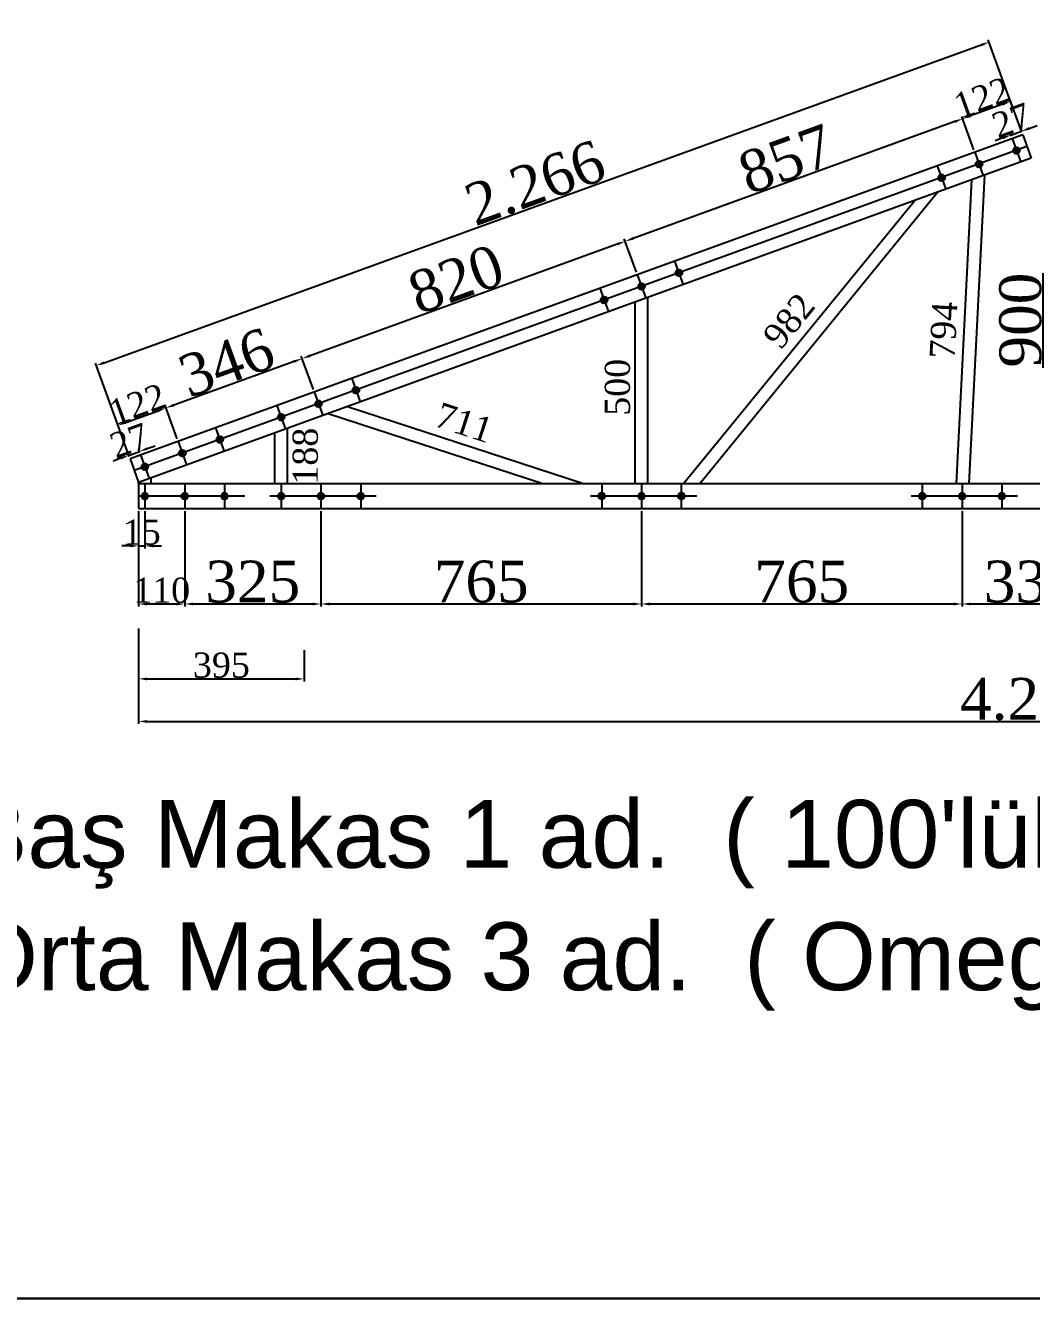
# Model space of a CAD drawing. Header units: millimetres. Extents: x 207124 to 218642, y -214832 to -203379.
# Drawn here: x 211285 to 213684, y -209141 to -206067 of the extents above; entities that cross this region are included whole.
import ezdxf

# ---------------------------------------------------------------- set-up
doc = ezdxf.new("R2010")
doc.units = ezdxf.units.MM
doc.header["$MEASUREMENT"] = 0
doc.layers.add('Block1', color=255, linetype='Continuous')
doc.layers.add('ÖLÇÜLENDİRME', color=121, linetype='Continuous')
doc.styles.add('133', font='times.ttf')
doc.styles.get("Standard").update_dxf_attribs({"font": 'arial.ttf'})
doc.dimstyles.new('MAKAS', dxfattribs={"dimscale": 20, "dimtxt": 1.3, "dimasz": 1, "dimexe": 0.3, "dimexo": 0.3, "dimgap": 0.1, "dimtad": 1, "dimrnd": 1, "dimzin": 12, "dimdsep": 46, "dimlunit": 6, "dimtxsty": '133', "dimcen": 0.8, "dimdle": 0.0005, "dimclrd": 4, "dimclre": 6, "dimclrt": 2, "dimazin": 3, "dimtfac": 1, "dimtmove": 0, "dimatfit": 2, "dimldrblk": 'DOTSMALL', "dimfxl": 0, "dimtolj": 1, "dimtzin": 0, "dimarcsym": 0})
doc.dimstyles.new('makas 1', dxfattribs={"dimscale": 20, "dimtxt": 3, "dimasz": 1.2, "dimexe": 0.3, "dimexo": 0.3, "dimgap": 0.1, "dimtad": 1, "dimrnd": 1, "dimzin": 12, "dimdsep": 46, "dimlunit": 6, "dimtxsty": '133', "dimblk": 'NONE', "dimcen": 0.8, "dimdle": 0.0005, "dimse1": 1, "dimse2": 1, "dimsd1": 1, "dimsd2": 1, "dimclrd": 105, "dimclre": 42, "dimclrt": 2, "dimazin": 3, "dimtfac": 1, "dimtmove": 0, "dimatfit": 2, "dimldrblk": 'NONE', "dimfxl": 0, "dimtolj": 1, "dimtzin": 0, "dimarcsym": 0})

# ---------------------------------------------------------------- blocks, each defined once
blk = doc.blocks.new('*D7653')
at = {"layer": 'Defpoints', "color": 0}
for p in [(211553.8, -207220), (211568.8, -207220), (211568.8, -207309)]:
    blk.add_point(p, dxfattribs=at)
at = {"layer": 'ÖLÇÜLENDİRME', "color": 6, "lineweight": -2, "ltscale": 0.5}
for p, q in [((211553.8, -207226), (211553.8, -207315)), ((211568.8, -207226), (211568.8, -207315))]:
    blk.add_line(p, q, dxfattribs=at)
at = {"layer": 'ÖLÇÜLENDİRME', "color": 4, "lineweight": -2, "ltscale": 0.5}
for p, q in [((211533.8, -207309), (211513.8, -207309)), ((211553.8, -207309), (211568.8, -207309)), ((211588.8, -207309), (211608.8, -207309))]:
    blk.add_line(p, q, dxfattribs=at)
at = {"layer": 'ÖLÇÜLENDİRME', "color": 4}
for points in [[(211533.8, -207312.3), (211533.8, -207305.6), (211553.8, -207309)], [(211588.8, -207305.6), (211588.8, -207312.3), (211568.8, -207309)]]:
    blk.add_solid(points, dxfattribs=at)
at = {"layer": 'ÖLÇÜLENDİRME', "color": 2, "insert": (211561.3, -207276.5), "char_height": 60, "attachment_point": 5, "style": '133'}
blk.add_mtext('\\A1;15', dxfattribs=at)
blk = doc.blocks.new('_DotSmall')
at = {"color": 0, "linetype": 'ByBlock', "const_width": 0.5}
blk.add_lwpolyline([(-0.0625, 0, 1), (0.0625, 0, 1)], format="xyb", close=True, dxfattribs=at)
blk = doc.blocks.new('*D7654')
at = {"layer": 'Defpoints', "color": 0}
for p in [(211553.8, -207220), (211663.8, -207220), (211663.8, -207447.6)]:
    blk.add_point(p, dxfattribs=at)
at = {"layer": 'ÖLÇÜLENDİRME', "color": 6, "lineweight": -2, "ltscale": 0.5}
for p, q in [((211553.8, -207226), (211553.8, -207453.6)), ((211663.8, -207226), (211663.8, -207453.6))]:
    blk.add_line(p, q, dxfattribs=at)
at = {"layer": 'ÖLÇÜLENDİRME', "color": 4, "lineweight": -2, "ltscale": 0.5}
blk.add_line((211573.8, -207447.6), (211643.8, -207447.6), dxfattribs=at)
at = {"layer": 'ÖLÇÜLENDİRME', "color": 4}
for points in [[(211573.8, -207444.3), (211573.8, -207450.9), (211553.8, -207447.6)], [(211643.8, -207450.9), (211643.8, -207444.3), (211663.8, -207447.6)]]:
    blk.add_solid(points, dxfattribs=at)
at = {"layer": 'ÖLÇÜLENDİRME', "color": 2, "insert": (211608.8, -207415.1), "char_height": 60, "attachment_point": 5, "style": '133'}
blk.add_mtext('\\A1;110', dxfattribs=at)
blk = doc.blocks.new('*D7655')
at = {"layer": 'Defpoints', "color": 0}
for p in [(211663.8, -207220), (211988.8, -207220), (211988.8, -207447.6)]:
    blk.add_point(p, dxfattribs=at)
at = {"layer": 'ÖLÇÜLENDİRME', "color": 6, "lineweight": -2, "ltscale": 0.5}
for p, q in [((211663.8, -207226), (211663.8, -207453.6)), ((211988.8, -207226), (211988.8, -207453.6))]:
    blk.add_line(p, q, dxfattribs=at)
at = {"layer": 'ÖLÇÜLENDİRME', "color": 4, "lineweight": -2, "ltscale": 0.5}
blk.add_line((211683.8, -207447.6), (211968.8, -207447.6), dxfattribs=at)
at = {"layer": 'ÖLÇÜLENDİRME', "color": 4}
for points in [[(211683.8, -207444.3), (211683.8, -207450.9), (211663.8, -207447.6)], [(211968.8, -207450.9), (211968.8, -207444.3), (211988.8, -207447.6)]]:
    blk.add_solid(points, dxfattribs=at)
at = {"layer": 'ÖLÇÜLENDİRME', "color": 2, "insert": (211826.3, -207394.8), "char_height": 100, "attachment_point": 5, "style": '133'}
blk.add_mtext('\\A1;325', dxfattribs=at)
blk = doc.blocks.new('*D7656')
at = {"layer": 'Defpoints', "color": 0}
for p in [(211988.8, -207220), (212753.8, -207220), (212753.8, -207447.6)]:
    blk.add_point(p, dxfattribs=at)
at = {"layer": 'ÖLÇÜLENDİRME', "color": 6, "lineweight": -2, "ltscale": 0.5}
for p, q in [((211988.8, -207226), (211988.8, -207453.6)), ((212753.8, -207226), (212753.8, -207453.6))]:
    blk.add_line(p, q, dxfattribs=at)
at = {"layer": 'ÖLÇÜLENDİRME', "color": 4, "lineweight": -2, "ltscale": 0.5}
blk.add_line((212008.8, -207447.6), (212733.8, -207447.6), dxfattribs=at)
at = {"layer": 'ÖLÇÜLENDİRME', "color": 4}
for points in [[(212008.8, -207444.3), (212008.8, -207450.9), (211988.8, -207447.6)], [(212733.8, -207450.9), (212733.8, -207444.3), (212753.8, -207447.6)]]:
    blk.add_solid(points, dxfattribs=at)
at = {"layer": 'ÖLÇÜLENDİRME', "color": 2, "insert": (212371.3, -207394.7), "char_height": 100, "attachment_point": 5, "style": '133'}
blk.add_mtext('\\A1;765', dxfattribs=at)
blk = doc.blocks.new('*D7657')
at = {"layer": 'Defpoints', "color": 0}
for p in [(212753.8, -207220), (213518.8, -207220), (213518.8, -207447.6)]:
    blk.add_point(p, dxfattribs=at)
at = {"layer": 'ÖLÇÜLENDİRME', "color": 6, "lineweight": -2, "ltscale": 0.5}
for p, q in [((212753.8, -207226), (212753.8, -207453.6)), ((213518.8, -207226), (213518.8, -207453.6))]:
    blk.add_line(p, q, dxfattribs=at)
at = {"layer": 'ÖLÇÜLENDİRME', "color": 4, "lineweight": -2, "ltscale": 0.5}
blk.add_line((212773.8, -207447.6), (213498.8, -207447.6), dxfattribs=at)
at = {"layer": 'ÖLÇÜLENDİRME', "color": 4}
for points in [[(212773.8, -207444.3), (212773.8, -207450.9), (212753.8, -207447.6)], [(213498.8, -207450.9), (213498.8, -207444.3), (213518.8, -207447.6)]]:
    blk.add_solid(points, dxfattribs=at)
at = {"layer": 'ÖLÇÜLENDİRME', "color": 2, "insert": (213136.3, -207394.7), "char_height": 100, "attachment_point": 5, "style": '133'}
blk.add_mtext('\\A1;765', dxfattribs=at)
blk = doc.blocks.new('*D7658')
at = {"layer": 'Defpoints', "color": 0}
for p in [(211553.8, -207552), (211948.8, -207552), (211948.8, -207626.4)]:
    blk.add_point(p, dxfattribs=at)
at = {"layer": 'ÖLÇÜLENDİRME', "color": 6, "lineweight": -2, "ltscale": 0.5}
for p, q in [((211553.8, -207558), (211553.8, -207632.4)), ((211948.8, -207558), (211948.8, -207632.4))]:
    blk.add_line(p, q, dxfattribs=at)
at = {"layer": 'ÖLÇÜLENDİRME', "color": 4, "lineweight": -2, "ltscale": 0.5}
blk.add_line((211573.8, -207626.4), (211928.8, -207626.4), dxfattribs=at)
at = {"layer": 'ÖLÇÜLENDİRME', "color": 4}
for points in [[(211573.8, -207623.1), (211573.8, -207629.8), (211553.8, -207626.4)], [(211928.8, -207629.8), (211928.8, -207623.1), (211948.8, -207626.4)]]:
    blk.add_solid(points, dxfattribs=at)
at = {"layer": 'ÖLÇÜLENDİRME', "color": 2, "insert": (211751.3, -207593.9), "char_height": 60, "attachment_point": 5, "style": '133'}
blk.add_mtext('\\A1;395', dxfattribs=at)
blk = doc.blocks.new('*D7659')
at = {"layer": 'Defpoints', "color": 0}
for p in [(213701, -206320), (213701, -207220), (213711.3, -207220)]:
    blk.add_point(p, dxfattribs=at)
at = {"layer": 'ÖLÇÜLENDİRME', "color": 6, "lineweight": -2, "ltscale": 0.5}
for p, q in [((213707, -206320), (213717.3, -206320)), ((213707, -207220), (213717.3, -207220))]:
    blk.add_line(p, q, dxfattribs=at)
at = {"layer": 'ÖLÇÜLENDİRME', "color": 4, "lineweight": -2, "ltscale": 0.5}
blk.add_line((213711.3, -206340), (213711.3, -207200), dxfattribs=at)
at = {"layer": 'ÖLÇÜLENDİRME', "color": 4}
for points in [[(213714.7, -206340), (213708, -206340), (213711.3, -206320)], [(213708, -207200), (213714.7, -207200), (213711.3, -207220)]]:
    blk.add_solid(points, dxfattribs=at)
at = {"layer": 'ÖLÇÜLENDİRME', "color": 2, "insert": (213658.4, -206770), "char_height": 100, "attachment_point": 5, "rotation": 90, "style": '133'}
blk.add_mtext('\\A1;900', dxfattribs=at)
blk = doc.blocks.new('*D7660')
at = {"layer": 'Defpoints', "color": 0}
for p in [(211555.7, -207083.6), (211558.6, -207091.8), (211533.4, -207100.9)]:
    blk.add_point(p, dxfattribs=at)
at = {"layer": 'ÖLÇÜLENDİRME', "color": 4, "lineweight": -2, "ltscale": 0.5}
for p, q in [((211511.6, -207099.6), (211492.8, -207106.4)), ((211530.4, -207092.8), (211555.7, -207083.6)), ((211574.5, -207076.8), (211593.3, -207070))]:
    blk.add_line(p, q, dxfattribs=at)
at = {"layer": 'ÖLÇÜLENDİRME', "color": 6, "lineweight": -2, "ltscale": 0.5}
for p, q in [((211531.4, -207095.3), (211528.4, -207087.2)), ((211556.6, -207086.1), (211553.6, -207078))]:
    blk.add_line(p, q, dxfattribs=at)
at = {"layer": 'ÖLÇÜLENDİRME', "color": 4}
for points in [[(211512.8, -207102.8), (211510.5, -207096.5), (211530.4, -207092.8)], [(211573.3, -207073.7), (211575.6, -207079.9), (211555.7, -207083.6)]]:
    blk.add_solid(points, dxfattribs=at)
at = {"layer": 'ÖLÇÜLENDİRME', "color": 2, "insert": (211531.9, -207057.6), "char_height": 60, "attachment_point": 5, "rotation": 19.959, "style": '133'}
blk.add_mtext('\\A1;27', dxfattribs=at)
blk = doc.blocks.new('*D7661')
at = {"layer": 'Defpoints', "color": 0}
for p in [(211619, -206979.7), (211647.9, -207059.4), (211533.4, -207100.9)]:
    blk.add_point(p, dxfattribs=at)
at = {"layer": 'ÖLÇÜLENDİRME', "color": 6, "lineweight": -2, "ltscale": 0.5}
for p, q in [((211645.9, -207053.8), (211617, -206974)), ((211531.4, -207095.3), (211502.5, -207015.6))]:
    blk.add_line(p, q, dxfattribs=at)
at = {"layer": 'ÖLÇÜLENDİRME', "color": 4, "lineweight": -2, "ltscale": 0.5}
blk.add_line((211523.3, -207014.4), (211600.2, -206986.5), dxfattribs=at)
at = {"layer": 'ÖLÇÜLENDİRME', "color": 4}
for points in [[(211601.4, -206989.6), (211599.1, -206983.4), (211619, -206979.7)], [(211522.2, -207011.3), (211524.4, -207017.5), (211504.5, -207021.2)]]:
    blk.add_solid(points, dxfattribs=at)
at = {"layer": 'ÖLÇÜLENDİRME', "color": 2, "insert": (211550.9, -206970.4), "char_height": 60, "attachment_point": 5, "rotation": 19.9282, "style": '133'}
blk.add_mtext('\\A1;122', dxfattribs=at)
blk = doc.blocks.new('*D7662')
at = {"layer": 'Defpoints', "color": 0}
for p in [(211972.9, -206941.4), (211619, -206979.7), (211647.9, -207059.2)]:
    blk.add_point(p, dxfattribs=at)
at = {"layer": 'ÖLÇÜLENDİRME', "color": 4, "lineweight": -2, "ltscale": 0.5}
blk.add_line((211925.3, -206868.7), (211637.9, -206972.9), dxfattribs=at)
at = {"layer": 'ÖLÇÜLENDİRME', "color": 6, "lineweight": -2, "ltscale": 0.5}
for p, q in [((211970.9, -206935.7), (211942.1, -206856.2)), ((211645.8, -207053.5), (211617, -206974))]:
    blk.add_line(p, q, dxfattribs=at)
at = {"layer": 'ÖLÇÜLENDİRME', "color": 4}
for points in [[(211926.5, -206871.8), (211924.2, -206865.6), (211944.1, -206861.9)], [(211636.7, -206969.7), (211639, -206976), (211619, -206979.7)]]:
    blk.add_solid(points, dxfattribs=at)
at = {"layer": 'ÖLÇÜLENDİRME', "color": 2, "insert": (211763.6, -206871.2), "char_height": 100, "attachment_point": 5, "rotation": 19.9195, "style": '133'}
blk.add_mtext('\\A1;346', dxfattribs=at)
blk = doc.blocks.new('*D7663')
at = {"layer": 'Defpoints', "color": 0}
for p in [(212743.6, -206661.4), (211944.1, -206861.9), (211972.9, -206941.4)]:
    blk.add_point(p, dxfattribs=at)
at = {"layer": 'ÖLÇÜLENDİRME', "color": 6, "lineweight": -2, "ltscale": 0.5}
for p, q in [((212741.6, -206655.8), (212712.7, -206576.3)), ((211970.9, -206935.7), (211942, -206856.3))]:
    blk.add_line(p, q, dxfattribs=at)
at = {"layer": 'ÖLÇÜLENDİRME', "color": 4, "lineweight": -2, "ltscale": 0.5}
blk.add_line((212696, -206588.8), (211962.9, -206855.1), dxfattribs=at)
at = {"layer": 'ÖLÇÜLENDİRME', "color": 4}
for points in [[(212697.1, -206591.9), (212694.8, -206585.6), (212714.8, -206582)], [(211961.7, -206851.9), (211964, -206858.2), (211944.1, -206861.9)]]:
    blk.add_solid(points, dxfattribs=at)
at = {"layer": 'ÖLÇÜLENDİRME', "color": 2, "insert": (212311.4, -206672.3), "char_height": 100, "attachment_point": 5, "rotation": 19.9636, "style": '133'}
blk.add_mtext('\\A1;820', dxfattribs=at)
blk = doc.blocks.new('*D7664')
at = {"layer": 'Defpoints', "color": 0}
for p in [(213548.9, -206369), (212714.8, -206581.9), (212743.6, -206661.4)]:
    blk.add_point(p, dxfattribs=at)
at = {"layer": 'ÖLÇÜLENDİRME', "color": 4, "lineweight": -2, "ltscale": 0.5}
blk.add_line((213501.2, -206296.3), (212733.6, -206575.1), dxfattribs=at)
at = {"layer": 'ÖLÇÜLENDİRME', "color": 6, "lineweight": -2, "ltscale": 0.5}
for p, q in [((213546.8, -206363.3), (213518, -206283.9)), ((212741.6, -206655.8), (212712.7, -206576.3))]:
    blk.add_line(p, q, dxfattribs=at)
at = {"layer": 'ÖLÇÜLENDİRME', "color": 4}
for points in [[(213502.4, -206299.5), (213500.1, -206293.2), (213520, -206289.5)], [(212732.4, -206572), (212734.7, -206578.3), (212714.8, -206581.9)]]:
    blk.add_solid(points, dxfattribs=at)
at = {"layer": 'ÖLÇÜLENDİRME', "color": 2, "insert": (213099.3, -206386), "char_height": 100, "attachment_point": 5, "rotation": 19.959, "style": '133'}
blk.add_mtext('\\A1;857', dxfattribs=at)
blk = doc.blocks.new('*D7665')
at = {"layer": 'Defpoints', "color": 0}
for p in [(213520.1, -206289.5), (213663.4, -206327.4), (213548.9, -206368.9)]:
    blk.add_point(p, dxfattribs=at)
at = {"layer": 'ÖLÇÜLENDİRME', "color": 4, "lineweight": -2, "ltscale": 0.5}
blk.add_line((213615.8, -206254.8), (213538.9, -206282.7), dxfattribs=at)
at = {"layer": 'ÖLÇÜLENDİRME', "color": 6, "lineweight": -2, "ltscale": 0.5}
for p, q in [((213661.4, -206321.8), (213632.6, -206242.3)), ((213546.8, -206363.3), (213518, -206283.8))]:
    blk.add_line(p, q, dxfattribs=at)
at = {"layer": 'ÖLÇÜLENDİRME', "color": 4}
for points in [[(213617, -206257.9), (213614.7, -206251.7), (213634.6, -206248)], [(213537.7, -206279.5), (213540, -206285.8), (213520.1, -206289.5)]]:
    blk.add_solid(points, dxfattribs=at)
at = {"layer": 'ÖLÇÜLENDİRME', "color": 2, "insert": (213566.5, -206238.7), "char_height": 60, "attachment_point": 5, "rotation": 19.9195, "style": '133'}
blk.add_mtext('\\A1;122', dxfattribs=at)
blk = doc.blocks.new('*D7666')
at = {"layer": 'Defpoints', "color": 0}
for p in [(213660.4, -206319.3), (213663.4, -206327.4), (213638.2, -206336.6)]:
    blk.add_point(p, dxfattribs=at)
at = {"layer": 'ÖLÇÜLENDİRME', "color": 6, "lineweight": -2, "ltscale": 0.5}
for p, q in [((213636.1, -206330.9), (213633.2, -206322.8)), ((213661.4, -206321.8), (213658.4, -206313.6))]:
    blk.add_line(p, q, dxfattribs=at)
at = {"layer": 'ÖLÇÜLENDİRME', "color": 4, "lineweight": -2, "ltscale": 0.5}
for p, q in [((213635.2, -206328.4), (213660.4, -206319.3)), ((213679.2, -206312.4), (213698, -206305.6)), ((213616.4, -206335.2), (213597.6, -206342.1))]:
    blk.add_line(p, q, dxfattribs=at)
at = {"layer": 'ÖLÇÜLENDİRME', "color": 4}
for points in [[(213617.6, -206338.4), (213615.3, -206332.1), (213635.2, -206328.4)], [(213678.1, -206309.3), (213680.4, -206315.6), (213660.4, -206319.3)]]:
    blk.add_solid(points, dxfattribs=at)
at = {"layer": 'ÖLÇÜLENDİRME', "color": 2, "insert": (213636.7, -206293.3), "char_height": 60, "attachment_point": 5, "rotation": 19.959, "style": '133'}
blk.add_mtext('\\A1;27', dxfattribs=at)
blk = doc.blocks.new('*D7667')
at = {"layer": 'Defpoints', "color": 0}
for p in [(213583.3, -206106.5), (213643.1, -206271.3), (211512.5, -207043.4)]:
    blk.add_point(p, dxfattribs=at)
at = {"layer": 'ÖLÇÜLENDİRME', "color": 4, "lineweight": -2, "ltscale": 0.5}
blk.add_line((211471.6, -206871.7), (213564.5, -206113.3), dxfattribs=at)
at = {"layer": 'ÖLÇÜLENDİRME', "color": 6, "lineweight": -2, "ltscale": 0.5}
for p, q in [((213641, -206265.7), (213581.3, -206100.8)), ((211510.5, -207037.7), (211450.7, -206872.9))]:
    blk.add_line(p, q, dxfattribs=at)
at = {"layer": 'ÖLÇÜLENDİRME', "color": 4}
for points in [[(213565.7, -206116.4), (213563.4, -206110.1), (213583.3, -206106.5)], [(211470.5, -206868.6), (211472.7, -206874.8), (211452.8, -206878.5)]]:
    blk.add_solid(points, dxfattribs=at)
at = {"layer": 'ÖLÇÜLENDİRME', "color": 2, "insert": (212500, -206442.8), "char_height": 100, "attachment_point": 5, "rotation": 19.9195, "style": '133'}
blk.add_mtext('\\A1;2.266', dxfattribs=at)
blk = doc.blocks.new('*D7668')
at = {"layer": 'Defpoints', "color": 0}
for p in [(211984.3, -207000.8), (211984.3, -207000.8), (211984.3, -207188.8)]:
    blk.add_point(p, dxfattribs=at)
at = {"layer": 'Block1', "color": 2, "insert": (211951.9, -207094.8), "char_height": 60, "attachment_point": 5, "rotation": 90, "style": '133'}
blk.add_mtext('\\A1;188', dxfattribs=at)
blk = doc.blocks.new('_None')
blk = doc.blocks.new('*D7669')
at = {"layer": 'Defpoints', "color": 0}
for p in [(211983.1, -206935.5), (211983.1, -206935.5), (212658.8, -207155.9)]:
    blk.add_point(p, dxfattribs=at)
at = {"layer": 'Block1', "color": 2, "insert": (212331.1, -207014.7), "char_height": 60, "attachment_point": 5, "rotation": 341.9306, "style": '133'}
blk.add_mtext('\\A1;711', dxfattribs=at)
blk = doc.blocks.new('*D7670')
at = {"layer": 'Defpoints', "color": 0}
for p in [(212729.2, -206680.2), (212729.2, -206680.2), (212729.2, -207180.6)]:
    blk.add_point(p, dxfattribs=at)
at = {"layer": 'Block1', "color": 2, "insert": (212696.7, -206930.4), "char_height": 60, "attachment_point": 5, "rotation": 90, "style": '133'}
blk.add_mtext('\\A1;500', dxfattribs=at)
blk = doc.blocks.new('*D7671')
at = {"layer": 'Defpoints', "color": 0}
for p in [(213441.6, -206412), (213441.6, -206412), (212820.6, -207172.4)]:
    blk.add_point(p, dxfattribs=at)
at = {"layer": 'Block1', "color": 2, "insert": (213105.9, -206771.6), "char_height": 60, "attachment_point": 5, "rotation": 50.762, "style": '133'}
blk.add_mtext('\\A1;982', dxfattribs=at)
blk = doc.blocks.new('*D7672')
at = {"layer": 'Defpoints', "color": 0}
for p in [(213527.4, -206399.5), (213527.4, -206399.5), (213487.1, -207192.3)]:
    blk.add_point(p, dxfattribs=at)
at = {"layer": 'Block1', "color": 2, "insert": (213474.8, -206794.3), "char_height": 60, "attachment_point": 5, "rotation": 87.0923, "style": '133'}
blk.add_mtext('\\A1;794', dxfattribs=at)
blk = doc.blocks.new('*D7684')
at = {"layer": 'Defpoints', "color": 0}
for p in [(213518.8, -207220), (213848.8, -207220), (213848.8, -207447.6)]:
    blk.add_point(p, dxfattribs=at)
at = {"layer": 'ÖLÇÜLENDİRME', "color": 6, "lineweight": -2, "ltscale": 0.5}
for p, q in [((213518.8, -207226), (213518.8, -207453.6)), ((213848.8, -207226), (213848.8, -207453.6))]:
    blk.add_line(p, q, dxfattribs=at)
at = {"layer": 'ÖLÇÜLENDİRME', "color": 4, "lineweight": -2, "ltscale": 0.5}
blk.add_line((213538.8, -207447.6), (213828.8, -207447.6), dxfattribs=at)
at = {"layer": 'ÖLÇÜLENDİRME', "color": 4}
for points in [[(213538.8, -207444.3), (213538.8, -207450.9), (213518.8, -207447.6)], [(213828.8, -207450.9), (213828.8, -207444.3), (213848.8, -207447.6)]]:
    blk.add_solid(points, dxfattribs=at)
at = {"layer": 'ÖLÇÜLENDİRME', "color": 2, "insert": (213683.8, -207394.8), "char_height": 100, "attachment_point": 5, "style": '133'}
blk.add_mtext('\\A1;330', dxfattribs=at)
blk = doc.blocks.new('*D7685')
at = {"layer": 'Defpoints', "color": 0}
for p in [(211553.8, -207500.3), (215813.8, -207500.3), (215813.8, -207728)]:
    blk.add_point(p, dxfattribs=at)
at = {"layer": 'ÖLÇÜLENDİRME', "color": 6, "lineweight": -2, "ltscale": 0.5}
for p, q in [((211553.8, -207506.3), (211553.8, -207734)), ((215813.8, -207506.3), (215813.8, -207734))]:
    blk.add_line(p, q, dxfattribs=at)
at = {"layer": 'ÖLÇÜLENDİRME', "color": 4, "lineweight": -2, "ltscale": 0.5}
blk.add_line((211573.8, -207728), (215793.8, -207728), dxfattribs=at)
at = {"layer": 'ÖLÇÜLENDİRME', "color": 4}
for points in [[(211573.8, -207724.6), (211573.8, -207731.3), (211553.8, -207728)], [(215793.8, -207731.3), (215793.8, -207724.6), (215813.8, -207728)]]:
    blk.add_solid(points, dxfattribs=at)
at = {"layer": 'ÖLÇÜLENDİRME', "color": 2, "insert": (213683.8, -207675.1), "char_height": 100, "attachment_point": 5, "style": '133'}
blk.add_mtext('\\A1;4.260', dxfattribs=at)

msp = doc.modelspace()

# ---------------------------------------------------------------- linework, layer by layer
at = {"color": 2}
for points in [[(209922.706, -203379.081), (218639.793, -203379.081), (218639.793, -209105.744), (209922.706, -209105.744)], [(209922.706, -209105.744), (218639.793, -209105.744), (218639.793, -214832.407), (209922.706, -214832.407)]]:
    msp.add_lwpolyline(points, close=True, dxfattribs=at)
at = {"layer": 'Block1', "color": 1}
for p, q in [((213663.4, -206327.402), (211533.4, -207100.932)), ((213663.4, -206327.402), (213683.842, -206383.812)), ((213683.842, -206383.812), (211553.842, -207157.343)), ((213505.346, -207159.978), (213542.155, -206435.267)), ((213535.384, -207159.978), (213572.758, -206424.153)), ((212853.975, -207159.978), (213405.225, -206484.995)), ((212892.709, -207159.978), (213460.29, -206464.997)), ((212738.842, -207159.978), (212738.842, -206726.998)), ((212768.842, -207159.978), (212768.842, -206716.104)), ((212052.318, -206976.316), (212615.251, -207159.978)), ((212006.545, -206992.939), (212518.529, -207159.978)), ((211908.842, -207159.978), (211908.842, -207028.421)), ((211878.842, -207159.978), (211878.842, -207039.316)), ((211533.4, -207100.932), (211553.842, -207157.343)), ((211553.842, -207159.978), (211553.842, -207157.343)), ((211553.842, -207159.978), (211553.842, -207219.978)), ((211553.842, -207159.978), (215813.842, -207159.978)), ((211583.842, -207159.978), (211583.842, -207146.877)), ((211553.842, -207219.978), (215813.842, -207219.978))]:
    msp.add_line(p, q, dxfattribs=at)
at = {"layer": 'Block1', "color": 2}
for p, q in [((211568.842, -207159.978), (211568.842, -207219.978)), ((211663.842, -207159.978), (211663.842, -207219.978)), ((211758.842, -207159.978), (211758.842, -207219.978)), ((211893.842, -207159.978), (211893.842, -207219.978)), ((211988.842, -207159.978), (211988.842, -207219.978)), ((212083.842, -207159.978), (212083.842, -207219.978)), ((212658.842, -207159.978), (212658.842, -207219.978)), ((212753.842, -207159.978), (212753.842, -207219.978)), ((212848.842, -207159.978), (212848.842, -207219.978)), ((213423.841, -207159.978), (213423.841, -207219.978)), ((213518.841, -207159.978), (213518.841, -207219.978)), ((213613.841, -207159.978), (213613.841, -207219.978))]:
    msp.add_line(p, q, dxfattribs=at)
at = {"layer": 'Block1', "color": 1}
for centre, radius in [((213648.626, -206365.382), 8), ((213648.626, -206365.382), 4), ((213559.31, -206397.749), 8), ((213469.993, -206430.115), 8), ((213559.31, -206397.748), 4), ((213469.993, -206430.115), 4), ((212843.158, -206657.268), 8), ((212843.158, -206657.267), 4), ((212753.842, -206689.634), 8), ((212753.842, -206689.634), 4), ((212664.525, -206722.001), 8), ((212664.525, -206722), 4), ((212072.475, -206937.219), 8), ((212072.475, -206937.218), 4), ((211983.159, -206969.585), 8), ((211983.158, -206969.585), 4), ((211893.842, -207001.952), 8), ((211893.842, -207001.951), 4), ((211747.475, -207055.246), 8), ((211747.475, -207055.245), 4), ((211658.159, -207087.612), 8), ((211658.158, -207087.612), 4), ((211568.842, -207119.979), 8), ((211568.842, -207119.978), 4), ((211568.842, -207189.978), 8), ((211568.842, -207189.978), 4), ((211663.842, -207189.978), 8), ((211663.842, -207189.978), 4), ((211758.842, -207189.978), 8), ((211758.842, -207189.978), 4), ((211893.842, -207189.978), 8), ((211893.842, -207189.978), 4), ((211988.842, -207189.978), 8), ((211988.842, -207189.978), 4), ((212083.842, -207189.978), 8), ((212083.842, -207189.978), 4), ((212658.842, -207189.978), 8), ((212658.842, -207189.978), 4), ((212753.842, -207189.978), 8), ((212753.842, -207189.978), 4), ((212848.842, -207189.978), 8), ((212848.842, -207189.978), 4), ((213423.841, -207189.978), 8), ((213423.841, -207189.978), 4), ((213518.841, -207189.978), 8), ((213518.841, -207189.978), 4), ((213613.841, -207189.978), 8), ((213613.841, -207189.978), 4)]:
    msp.add_circle(centre, radius, dxfattribs=at)
at = {"layer": 'ÖLÇÜLENDİRME', "color": 2, "ltscale": 0.5}
for p, q in [((213673.621, -206355.607), (211543.621, -207129.137)), ((213638.175, -206336.543), (213658.617, -206392.953)), ((213548.887, -206368.988), (213569.329, -206425.399)), ((213459.593, -206401.416), (213480.035, -206457.827)), ((212832.937, -206629.062), (212853.379, -206685.473)), ((212743.621, -206661.429), (212764.063, -206717.839)), ((212654.304, -206693.795), (212674.746, -206750.206)), ((212062.254, -206909.013), (212082.696, -206965.423)), ((211972.937, -206941.38), (211993.379, -206997.79)), ((211883.621, -206973.746), (211904.063, -207030.156)), ((211737.254, -207027.04), (211757.696, -207083.45)), ((211647.937, -207059.407), (211668.379, -207115.817)), ((211558.621, -207091.773), (211579.063, -207148.183)), ((211807.627, -207189.978), (211553.842, -207189.978)), ((212120.713, -207189.978), (211866.928, -207189.978)), ((212885.713, -207189.978), (212631.928, -207189.978)), ((213650.712, -207189.978), (213396.927, -207189.978))]:
    msp.add_line(p, q, dxfattribs=at)

# ---------------------------------------------------------------- texts
at = {"layer": 'ÖLÇÜLENDİRME', "color": 2, "char_height": 162, "width": 10329.32356, "attachment_point": 1}
for s, insert in [("Özel Baş Makas 1 ad.  ( 100'lük Omega )  LAMBİRİ KAPLANACAK", (210609.386, -207915.28)), ('Özel Orta Makas 3 ad.  ( Omegasız )  ', (210609.386, -208207.499))]:
    msp.add_mtext(s, dxfattribs=dict(at, insert=insert))

# ---------------------------------------------------------------- dimensions: what is measured, and where the dimension line sits
at = {"layer": 'Block1', "color": 1}
for p1, p2, picture, middle in [((212820.645, -207172.355), (213441.618, -206411.998), '*D7671', (213105.928, -206771.593)), ((213487.12, -207192.328), (213527.387, -206399.543), '*D7672', (213474.755, -206794.285)), ((212729.169, -207180.579), (212729.169, -206680.235), '*D7670', (212696.719, -206930.407)), ((212658.842, -207155.907), (211983.136, -206935.452), '*D7669', (212331.082, -207014.744)), ((211984.307, -207188.803), (211984.307, -207000.776), '*D7668', (211951.857, -207094.79))]:
    dim = msp.add_aligned_dim(p1=p1, p2=p2, distance=0, dimstyle='makas 1', dxfattribs=at)
    dim.commit()
    dim.dimension.update_dxf_attribs({"geometry": picture, "text_midpoint": middle})
at = {"layer": 'ÖLÇÜLENDİRME', "color": 1, "ltscale": 0.5}
for p1, p2, distance, picture, middle in [((211512.527, -207043.36), (213643.068, -206271.294), 175.33, '*D7667', (212500.039, -206442.75)), ((213548.887, -206368.988), (212743.621, -206661.429), -84.558, '*D7664', (213099.333, -206386.006)), ((212743.6205, -206661.4288), (211972.9374, -206941.3796), -84.5582, '*D7663', (212311.3986, -206672.3462)), ((211972.937, -206941.38), (211647.856, -207059.183), -84.558, '*D7662', (211763.616, -206871.187))]:
    dim = msp.add_aligned_dim(p1=p1, p2=p2, distance=distance, dimstyle='MAKAS', override={"dimtxt": 5, "dimdle": 1}, dxfattribs=at)
    dim.commit()
    dim.dimension.update_dxf_attribs({"geometry": picture, "text_midpoint": middle})
for base, p1, p2, angle, picture, middle in [((213520.079, -206289.489), (213663.4, -206327.402), (213548.859, -206368.909), 199.919509, '*D7665', (213577.349, -206268.735)), ((213660.444, -206319.262), (213638.179, -206336.561), (213663.4, -206327.402), 19.958987, '*D7666', (213647.834, -206323.842)), ((211619.035, -206979.688), (211533.4, -207100.932), (211647.937, -207059.407), 19.928204, '*D7661', (211561.767, -207000.451)), ((211555.665, -207083.634), (211533.4, -207100.932), (211558.621, -207091.773), 19.958987, '*D7660', (211543.055, -207088.213))]:
    dim = msp.add_linear_dim(base=base, p1=p1, p2=p2, angle=angle, dimstyle='MAKAS', override={"dimtxt": 3}, dxfattribs=at)
    dim.commit()
    dim.dimension.update_dxf_attribs({"geometry": picture, "text_midpoint": middle, "dimtype": 161})
dim = msp.add_linear_dim(base=(213711.32, -207219.978), p1=(213701.018, -206319.978), p2=(213701.018, -207219.978), angle=90, dimstyle='MAKAS', override={"dimtxt": 5, "dimdle": 1}, dxfattribs=at)
dim.commit()
dim.dimension.update_dxf_attribs({"geometry": '*D7659', "text_midpoint": (213658.419, -206769.978)})
for base, p2, picture, middle in [((211568.842, -207308.955), (211568.842, -207219.978), '*D7653', (211561.342, -207308.955)), ((211663.842, -207447.599), (211663.842, -207219.978), '*D7654', (211608.842, -207447.599))]:
    dim = msp.add_linear_dim(base=base, p1=(211553.842, -207219.978), p2=p2, dimstyle='MAKAS', override={"dimtxt": 3}, dxfattribs=at)
    dim.commit()
    dim.dimension.update_dxf_attribs({"geometry": picture, "text_midpoint": middle, "dimtype": 160})
for base, p1, p2, override, picture, middle in [((211988.842, -207447.599), (211663.842, -207219.978), (211988.842, -207219.978), {"dimtxt": 5, "dimdle": 1}, '*D7655', (211826.342, -207394.848)), ((212753.842, -207447.599), (211988.842, -207219.978), (212753.842, -207219.978), {"dimtxt": 5, "dimdle": 1}, '*D7656', (212371.342, -207394.698)), ((213518.841, -207447.599), (212753.842, -207219.978), (213518.841, -207219.978), {"dimtxt": 5, "dimdle": 1}, '*D7657', (213136.341, -207394.698)), ((213848.843, -207447.599), (213518.841, -207219.978), (213848.843, -207219.978), {"dimtxt": 5, "dimdle": 1}, '*D7684', (213683.842, -207394.848)), ((215813.842, -207727.956), (211553.842, -207500.335), (215813.842, -207500.335), {"dimtxt": 5, "dimdle": 1}, '*D7685', (213683.842, -207675.055)), ((211948.842, -207626.436), (211553.842, -207552.004), (211948.842, -207552.004), {"dimtxt": 3}, '*D7658', (211751.342, -207593.896))]:
    dim = msp.add_linear_dim(base=base, p1=p1, p2=p2, dimstyle='MAKAS', override=override, dxfattribs=at)
    dim.commit()
    dim.dimension.update_dxf_attribs({"geometry": picture, "text_midpoint": middle})

doc.saveas('drawing.dxf')
